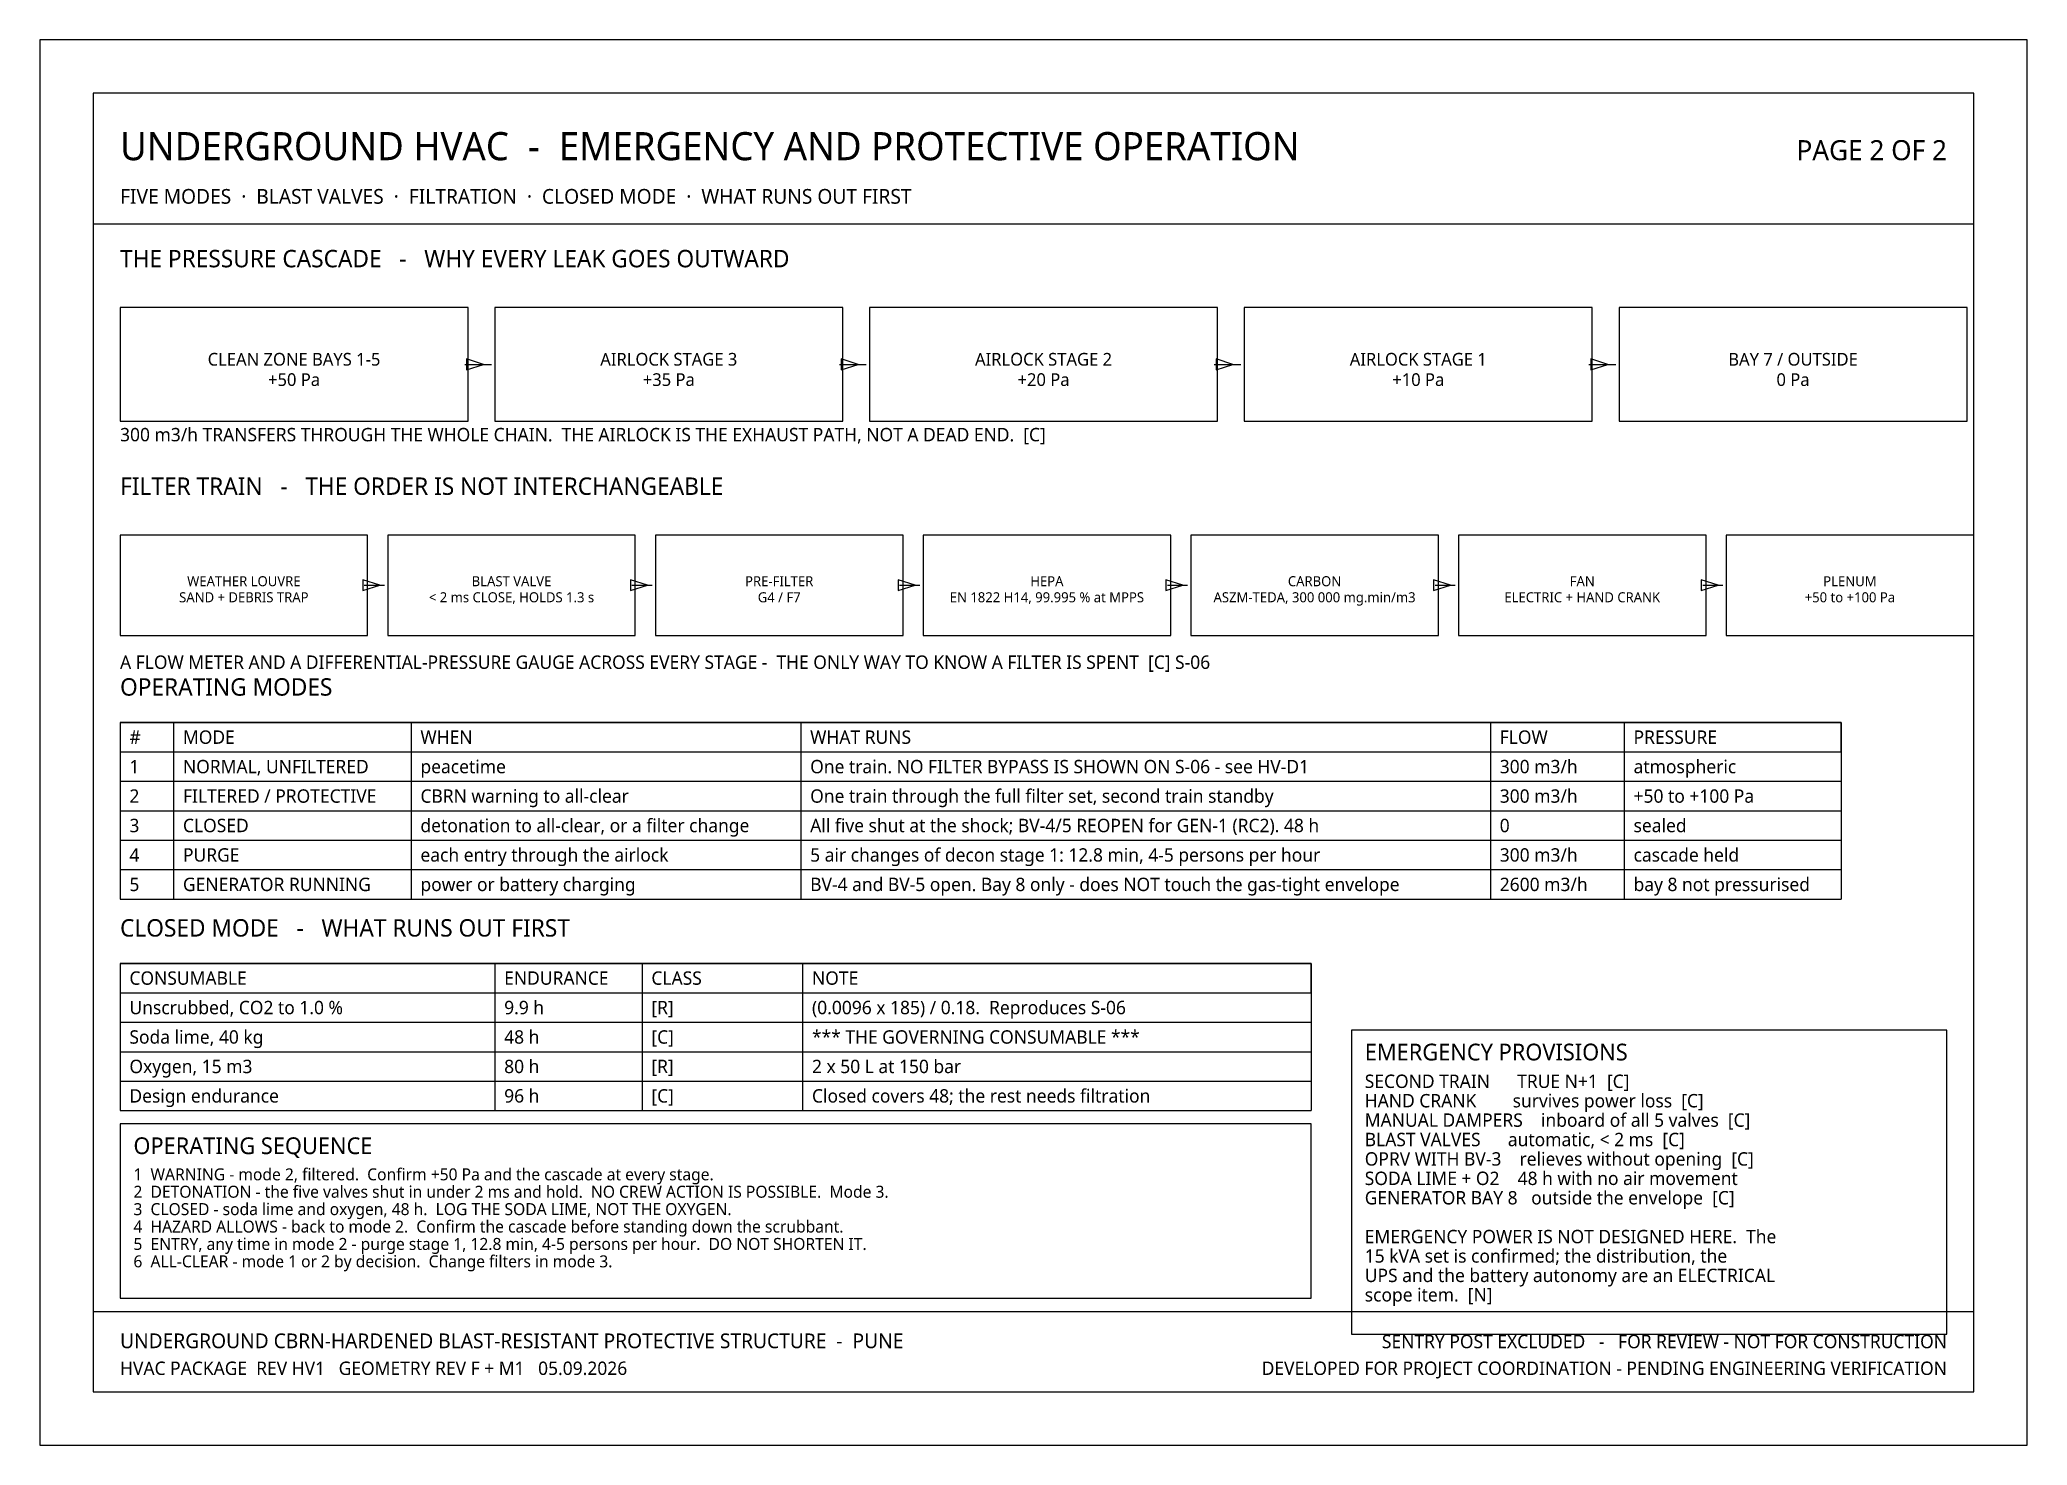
# Model space of a CAD drawing. Header units: millimetres. Extents: x 0 to 297, y 0 to 210.
import ezdxf
from ezdxf.enums import TextEntityAlignment as Align

# ---------------------------------------------------------------- set-up
doc = ezdxf.new("R2010")
doc.units = ezdxf.units.MM
for name, color, linetype in [('M-AIRFLOW', 1, 'Continuous'), ('M-DUCT-EXH', 1, 'Continuous'), ('M-DUCT-RETURN', 3, 'Continuous'), ('M-EQUIP', 2, 'Continuous'), ('M-FLAG', 1, 'Continuous'), ('M-TABLE', 7, 'Continuous'), ('M-TEXT', 7, 'Continuous'), ('M-TITLE', 7, 'Continuous'), ('S-NOTE', 7, 'Continuous'), ('S-TITLE', 7, 'Continuous')]:
    doc.layers.add(name, color=color, linetype=linetype)
doc.styles.add('OpenSans', font='OpenSans-Regular.ttf')

msp = doc.modelspace()

# ---------------------------------------------------------------- linework, layer by layer
at = {"layer": 'M-AIRFLOW'}
for p, q in [((63.5, 161.5), (67.5, 161.5)), ((119.5, 161.5), (123.5, 161.5)), ((175.5, 161.5), (179.5, 161.5)), ((231.5, 161.5), (235.5, 161.5)), ((48.5, 128.5), (51.5, 128.5)), ((88.5, 128.5), (91.5, 128.5)), ((128.5, 128.5), (131.5, 128.5)), ((168.5, 128.5), (171.5, 128.5)), ((208.5, 128.5), (211.5, 128.5)), ((248.5, 128.5), (251.5, 128.5))]:
    msp.add_line(p, q, dxfattribs=at)
for points in [[(66.3, 161.5), (63.78, 162.31), (63.78, 160.69)], [(122.3, 161.5), (119.78, 162.31), (119.78, 160.69)], [(178.3, 161.5), (175.78, 162.31), (175.78, 160.69)], [(234.3, 161.5), (231.78, 162.31), (231.78, 160.69)], [(50.8, 128.5), (48.28, 129.31), (48.28, 127.69)], [(90.8, 128.5), (88.28, 129.31), (88.28, 127.69)], [(130.8, 128.5), (128.28, 129.31), (128.28, 127.69)], [(170.8, 128.5), (168.28, 129.31), (168.28, 127.69)], [(210.8, 128.5), (208.28, 129.31), (208.28, 127.69)], [(250.8, 128.5), (248.28, 129.31), (248.28, 127.69)]]:
    msp.add_lwpolyline(points, close=True, dxfattribs=at)
at = {"layer": 'M-DUCT-EXH'}
msp.add_lwpolyline([(236, 153), (288, 153), (288, 170), (236, 170)], close=True, dxfattribs=at)
at = {"layer": 'M-DUCT-RETURN'}
for points in [[(68, 153), (120, 153), (120, 170), (68, 170)], [(124, 153), (176, 153), (176, 170), (124, 170)], [(180, 153), (232, 153), (232, 170), (180, 170)]]:
    msp.add_lwpolyline(points, close=True, dxfattribs=at)
at = {"layer": 'M-EQUIP'}
for points in [[(12, 153), (64, 153), (64, 170), (12, 170)], [(12, 121), (49, 121), (49, 136), (12, 136)], [(52, 121), (89, 121), (89, 136), (52, 136)], [(92, 121), (129, 121), (129, 136), (92, 136)], [(132, 121), (169, 121), (169, 136), (132, 136)], [(172, 121), (209, 121), (209, 136), (172, 136)], [(212, 121), (249, 121), (249, 136), (212, 136)], [(252, 121), (289, 121), (289, 136), (252, 136)]]:
    msp.add_lwpolyline(points, close=True, dxfattribs=at)
at = {"layer": 'M-TABLE'}
for p, q in [((12, 108), (269.18, 108)), ((12, 108), (12, 81.6)), ((20, 108), (20, 81.6)), ((55.49, 108), (55.49, 81.6)), ((113.73, 108), (113.73, 81.6)), ((216.77, 108), (216.77, 81.6)), ((236.77, 108), (236.77, 81.6)), ((269.18, 108), (269.18, 81.6)), ((12, 99.2), (269.18, 99.2)), ((12, 94.8), (269.18, 94.8)), ((12, 90.4), (269.18, 90.4)), ((12, 86), (269.18, 86)), ((12, 81.6), (269.18, 81.6)), ((12, 72), (190, 72)), ((12, 72), (12, 50)), ((68, 72), (68, 50)), ((90, 72), (90, 50)), ((114, 72), (114, 50)), ((190, 72), (190, 50)), ((12, 63.2), (190, 63.2)), ((12, 58.8), (190, 58.8)), ((12, 54.4), (190, 54.4)), ((12, 50), (190, 50))]:
    msp.add_line(p, q, dxfattribs=at)
for points in [[(12, 103.6), (269.18, 103.6), (269.18, 108), (12, 108)], [(12, 67.6), (190, 67.6), (190, 72), (12, 72)]]:
    msp.add_lwpolyline(points, close=True, dxfattribs=at)
at = {"layer": 'M-TITLE'}
for p, q in [((8, 182.5), (289, 182.5)), ((8, 20), (289, 20))]:
    msp.add_line(p, q, dxfattribs=at)
for points in [[(0, 0), (297, 0), (297, 210), (0, 210)], [(8, 8), (289, 8), (289, 202), (8, 202)]]:
    msp.add_lwpolyline(points, close=True, dxfattribs=at)
at = {"layer": 'S-TITLE'}
for points in [[(196, 16.58), (285, 16.58), (285, 62), (196, 62)], [(12, 21.98), (190, 21.98), (190, 48), (12, 48)]]:
    msp.add_lwpolyline(points, close=True, dxfattribs=at)

# ---------------------------------------------------------------- texts
at = {"layer": 'M-FLAG', "style": 'OpenSans'}
msp.add_text('A FLOW METER AND A DIFFERENTIAL-PRESSURE GAUGE ACROSS EVERY STAGE -  THE ONLY WAY TO KNOW A FILTER IS SPENT  [C] S-06', height=2, dxfattribs=at).set_placement((12, 116))
msp.add_text('SENTRY POST EXCLUDED   -   FOR REVIEW - NOT FOR CONSTRUCTION', height=2, dxfattribs=at).set_placement((285, 14.5), align=Align.RIGHT)
at = {"layer": 'M-TABLE', "style": 'OpenSans'}
for s, p in [('#', (13.4, 104.8)), ('MODE', (21.4, 104.8)), ('WHEN', (56.89, 104.8)), ('WHAT RUNS', (115.13, 104.8)), ('FLOW', (218.17, 104.8)), ('PRESSURE', (238.17, 104.8)), ('1', (13.4, 100.4)), ('NORMAL, UNFILTERED', (21.4, 100.4)), ('peacetime', (56.89, 100.4)), ('One train. NO FILTER BYPASS IS SHOWN ON S-06 - see HV-D1', (115.13, 100.4)), ('300 m3/h', (218.17, 100.4)), ('atmospheric', (238.17, 100.4)), ('2', (13.4, 96)), ('FILTERED / PROTECTIVE', (21.4, 96)), ('CBRN warning to all-clear', (56.89, 96)), ('One train through the full filter set, second train standby', (115.13, 96)), ('300 m3/h', (218.17, 96)), ('+50 to +100 Pa', (238.17, 96)), ('3', (13.4, 91.6)), ('CLOSED', (21.4, 91.6)), ('detonation to all-clear, or a filter change', (56.89, 91.6)), ('All five shut at the shock; BV-4/5 REOPEN for GEN-1 (RC2). 48 h', (115.13, 91.6)), ('0', (218.17, 91.6)), ('sealed', (238.17, 91.6)), ('4', (13.4, 87.2)), ('PURGE', (21.4, 87.2)), ('each entry through the airlock', (56.89, 87.2)), ('5 air changes of decon stage 1: 12.8 min, 4-5 persons per hour', (115.13, 87.2)), ('300 m3/h', (218.17, 87.2)), ('cascade held', (238.17, 87.2)), ('5', (13.4, 82.8)), ('GENERATOR RUNNING', (21.4, 82.8)), ('power or battery charging', (56.89, 82.8)), ('BV-4 and BV-5 open. Bay 8 only - does NOT touch the gas-tight envelope', (115.13, 82.8)), ('2600 m3/h', (218.17, 82.8)), ('bay 8 not pressurised', (238.17, 82.8)), ('CONSUMABLE', (13.4, 68.8)), ('ENDURANCE', (69.4, 68.8)), ('CLASS', (91.4, 68.8)), ('NOTE', (115.4, 68.8)), ('Unscrubbed, CO2 to 1.0 %', (13.4, 64.4)), ('9.9 h', (69.4, 64.4)), ('[R]', (91.4, 64.4)), ('(0.0096 x 185) / 0.18.  Reproduces S-06', (115.4, 64.4)), ('Soda lime, 40 kg', (13.4, 60)), ('48 h', (69.4, 60)), ('[C]', (91.4, 60)), ('*** THE GOVERNING CONSUMABLE ***', (115.4, 60)), ('Oxygen, 15 m3', (13.4, 55.6)), ('80 h', (69.4, 55.6)), ('[R]', (91.4, 55.6)), ('2 x 50 L at 150 bar', (115.4, 55.6)), ('Design endurance', (13.4, 51.2)), ('96 h', (69.4, 51.2)), ('[C]', (91.4, 51.2)), ('Closed covers 48; the rest needs filtration', (115.4, 51.2))]:
    msp.add_text(s, height=2, dxfattribs=at).set_placement(p)
at = {"layer": 'M-TEXT', "style": 'OpenSans'}
for s, height, p in [('FIVE MODES  ·  BLAST VALVES  ·  FILTRATION  ·  CLOSED MODE  ·  WHAT RUNS OUT FIRST', 2.2, (12, 185.5)), ('300 m3/h TRANSFERS THROUGH THE WHOLE CHAIN.  THE AIRLOCK IS THE EXHAUST PATH, NOT A DEAD END.  [C]', 2, (12, 150)), ('HVAC PACKAGE  REV HV1   GEOMETRY REV F + M1   05.09.2026', 2, (12, 10.5))]:
    msp.add_text(s, height=height, dxfattribs=at).set_placement(p)
for s, height, p in [('CLEAN ZONE BAYS 1-5', 1.9, (38, 162.26)), ('AIRLOCK STAGE 3', 1.9, (94, 162.26)), ('AIRLOCK STAGE 2', 1.9, (150, 162.26)), ('AIRLOCK STAGE 1', 1.9, (206, 162.26)), ('BAY 7 / OUTSIDE', 1.9, (262, 162.26)), ('+50 Pa', 1.9, (38, 159.22)), ('+35 Pa', 1.9, (94, 159.22)), ('+20 Pa', 1.9, (150, 159.22)), ('+10 Pa', 1.9, (206, 159.22)), ('0 Pa', 1.9, (262, 159.22)), ('WEATHER LOUVRE', 1.5, (30.5, 129.1)), ('BLAST VALVE', 1.5, (70.5, 129.1)), ('PRE-FILTER', 1.5, (110.5, 129.1)), ('HEPA', 1.5, (150.5, 129.1)), ('CARBON', 1.5, (190.5, 129.1)), ('FAN', 1.5, (230.5, 129.1)), ('PLENUM', 1.5, (270.5, 129.1)), ('SAND + DEBRIS TRAP', 1.5, (30.5, 126.7)), ('< 2 ms CLOSE, HOLDS 1.3 s', 1.5, (70.5, 126.7)), ('G4 / F7', 1.5, (110.5, 126.7)), ('EN 1822 H14, 99.995 % at MPPS', 1.5, (150.5, 126.7)), ('ASZM-TEDA, 300 000 mg.min/m3', 1.5, (190.5, 126.7)), ('ELECTRIC + HAND CRANK', 1.5, (230.5, 126.7)), ('+50 to +100 Pa', 1.5, (270.5, 126.7))]:
    msp.add_text(s, height=height, dxfattribs=at).set_placement(p, align=Align.MIDDLE_CENTER)
msp.add_text('DEVELOPED FOR PROJECT COORDINATION - PENDING ENGINEERING VERIFICATION', height=2, dxfattribs=at).set_placement((285, 10.5), align=Align.RIGHT)
at = {"layer": 'M-TITLE', "style": 'OpenSans'}
for s, height, p in [('UNDERGROUND HVAC  -  EMERGENCY AND PROTECTIVE OPERATION', 4.2, (12, 192)), ('THE PRESSURE CASCADE   -   WHY EVERY LEAK GOES OUTWARD', 2.6, (12, 176)), ('FILTER TRAIN   -   THE ORDER IS NOT INTERCHANGEABLE', 2.6, (12, 142)), ('OPERATING MODES', 2.6, (12, 112)), ('CLOSED MODE   -   WHAT RUNS OUT FIRST', 2.6, (12, 76)), ('UNDERGROUND CBRN-HARDENED BLAST-RESISTANT PROTECTIVE STRUCTURE  -  PUNE', 2.2, (12, 14.5))]:
    msp.add_text(s, height=height, dxfattribs=at).set_placement(p)
msp.add_text('PAGE 2 OF 2', height=3, dxfattribs=at).set_placement((285, 192), align=Align.RIGHT)
at = {"layer": 'S-NOTE', "style": 'OpenSans'}
for s, height, p in [('SECOND TRAIN      TRUE N+1  [C]', 2, (198, 53.38)), ('HAND CRANK        survives power loss  [C]', 2, (198, 50.48)), ('MANUAL DAMPERS    inboard of all 5 valves  [C]', 2, (198, 47.58)), ('BLAST VALVES      automatic, < 2 ms  [C]', 2, (198, 44.68)), ('OPRV WITH BV-3    relieves without opening  [C]', 2, (198, 41.78)), ('2  DETONATION - the five valves shut in under 2 ms and hold.  NO CREW ACTION IS POSSIBLE.  Mode 3.', 1.7931, (14, 36.98)), ('1  WARNING - mode 2, filtered.  Confirm +50 Pa and the cascade at every stage.', 1.7931, (14, 39.58)), ('SODA LIME + O2    48 h with no air movement', 2, (198, 38.88)), ('3  CLOSED - soda lime and oxygen, 48 h.  LOG THE SODA LIME, NOT THE OXYGEN.', 1.7931, (14, 34.38)), ('GENERATOR BAY 8   outside the envelope  [C]', 2, (198, 35.98)), ('4  HAZARD ALLOWS - back to mode 2.  Confirm the cascade before standing down the scrubbant.', 1.7931, (14, 31.78)), ('5  ENTRY, any time in mode 2 - purge stage 1, 12.8 min, 4-5 persons per hour.  DO NOT SHORTEN IT.', 1.7931, (14, 29.18)), ('EMERGENCY POWER IS NOT DESIGNED HERE.  The', 2, (198, 30.18)), ('6  ALL-CLEAR - mode 1 or 2 by decision.  Change filters in mode 3.', 1.7931, (14, 26.58)), ('15 kVA set is confirmed; the distribution, the', 2, (198, 27.28)), ('UPS and the battery autonomy are an ELECTRICAL', 2, (198, 24.38)), ('scope item.  [N]', 2, (198, 21.48))]:
    msp.add_text(s, height=height, dxfattribs=at).set_placement(p)
at = {"layer": 'S-TITLE', "style": 'OpenSans'}
for s, p in [('EMERGENCY PROVISIONS', (198, 57.5)), ('OPERATING SEQUENCE', (14, 43.5))]:
    msp.add_text(s, height=2.5, dxfattribs=at).set_placement(p)

doc.saveas('drawing.dxf')
